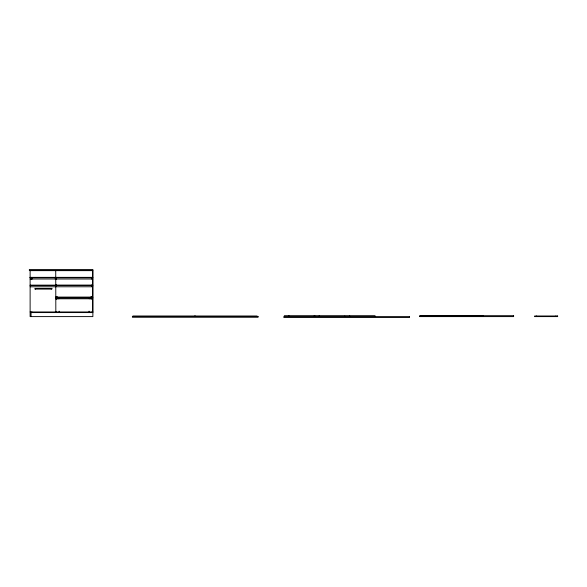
<?xml version="1.0" encoding="UTF-8"?>
<svg xmlns="http://www.w3.org/2000/svg" width="587" height="587" viewBox="0 0 587 587"><rect width="100%" height="100%" fill="white"/><g stroke="black" fill="none" stroke-linecap="round" stroke-linejoin="round"><path stroke-width="0.88" d="M92.871 270.497L29.35 270.497L29.35 269.47L92.871 269.47L92.871 316.606L30.12 316.606L30.12 270.497M30.12 270.651L92.717 270.651L92.717 311.968M30.12 277.35L92.717 277.35M30.12 277.607L92.717 277.607M30.12 277.71L92.717 277.71M30.12 279.001L92.717 279.001M30.12 285.128L92.717 285.128M55.831 285.385L92.717 285.385M30.12 285.487L92.717 285.487M30.12 286.779L92.717 286.779M55.831 297.132L92.717 297.132M55.831 297.389L92.717 297.389M55.831 297.492L92.717 297.492M56.242 298.68L59.126 298.68L59.126 297.851M91.946 298.68L89.063 298.68L89.063 297.851M55.831 298.783L92.717 298.783M30.12 311.968L92.871 311.968M31.052 312.585L92.871 312.585M419.859 315.938L445.467 315.938M445.981 315.938L482.866 315.938M419.859 316.452L445.467 316.452M445.981 316.452L482.866 316.452M555.896 315.989L555.896 316.606M536.371 315.989L536.371 316.606M482.866 315.681L482.866 316.606M461.279 315.681L461.279 316.606M456.128 315.681L456.128 316.606M450.875 315.681L450.875 316.606M450.361 315.681L450.361 316.606M445.981 315.681L445.981 316.606M445.467 315.681L445.467 316.606M423.726 315.681L423.726 316.606M375.042 316.606L375.042 315.681L345.156 315.681L345.156 316.606M349.639 315.681L349.639 316.606M344.642 316.606L344.642 315.681L284.365 315.681L284.365 316.606M319.247 315.681L319.247 316.606M314.764 315.681L314.764 316.606M314.25 315.681L314.25 316.606M288.848 315.681L288.848 316.606M257.062 316.606L257.062 315.989L132.904 315.989L132.904 316.606M195.244 315.989L195.244 316.606M194.723 315.989L194.723 316.606M91.946 277.468L91.946 279.287M91.946 284.732L91.946 286.551M91.946 296.516L91.946 299.26M91.946 311.968L91.946 312.585M91.638 296.516L91.638 297.851L56.55 297.851L56.55 296.516M91.176 296.567L91.176 297.183M90.86 297.183L90.86 297.851M89.063 311.147L89.063 311.968M59.126 311.147L59.126 311.968M57.328 297.183L57.328 297.851M57.012 296.567L57.012 297.183M56.242 277.468L56.242 279.287M56.242 284.732L56.242 286.551M56.242 296.516L56.242 299.26M56.242 311.968L56.242 312.585M55.728 270.651L55.831 311.968M55.317 277.468L55.317 279.287M55.317 311.968L55.317 312.585M51.223 288.422L51.223 289.098M35.558 288.422L35.558 289.098M31.977 277.468L31.977 279.287M31.977 311.968L31.977 312.585M31.052 277.468L31.052 279.515M31.052 311.968L31.052 316.606M51.891 288.422L34.89 288.422L34.89 289.098L51.891 289.098L51.891 288.422M513.625 315.681L419.859 315.681L419.859 316.606L513.625 316.606L513.625 315.681M557.65 315.989L534.618 315.989L534.618 316.606L557.65 316.606L557.65 315.989M258.089 316.606L132.391 316.606L132.391 317.222L258.089 317.222L258.089 316.606M409.557 316.606L283.851 316.606L283.851 317.53L409.557 317.53L409.557 316.606"/></g></svg>
